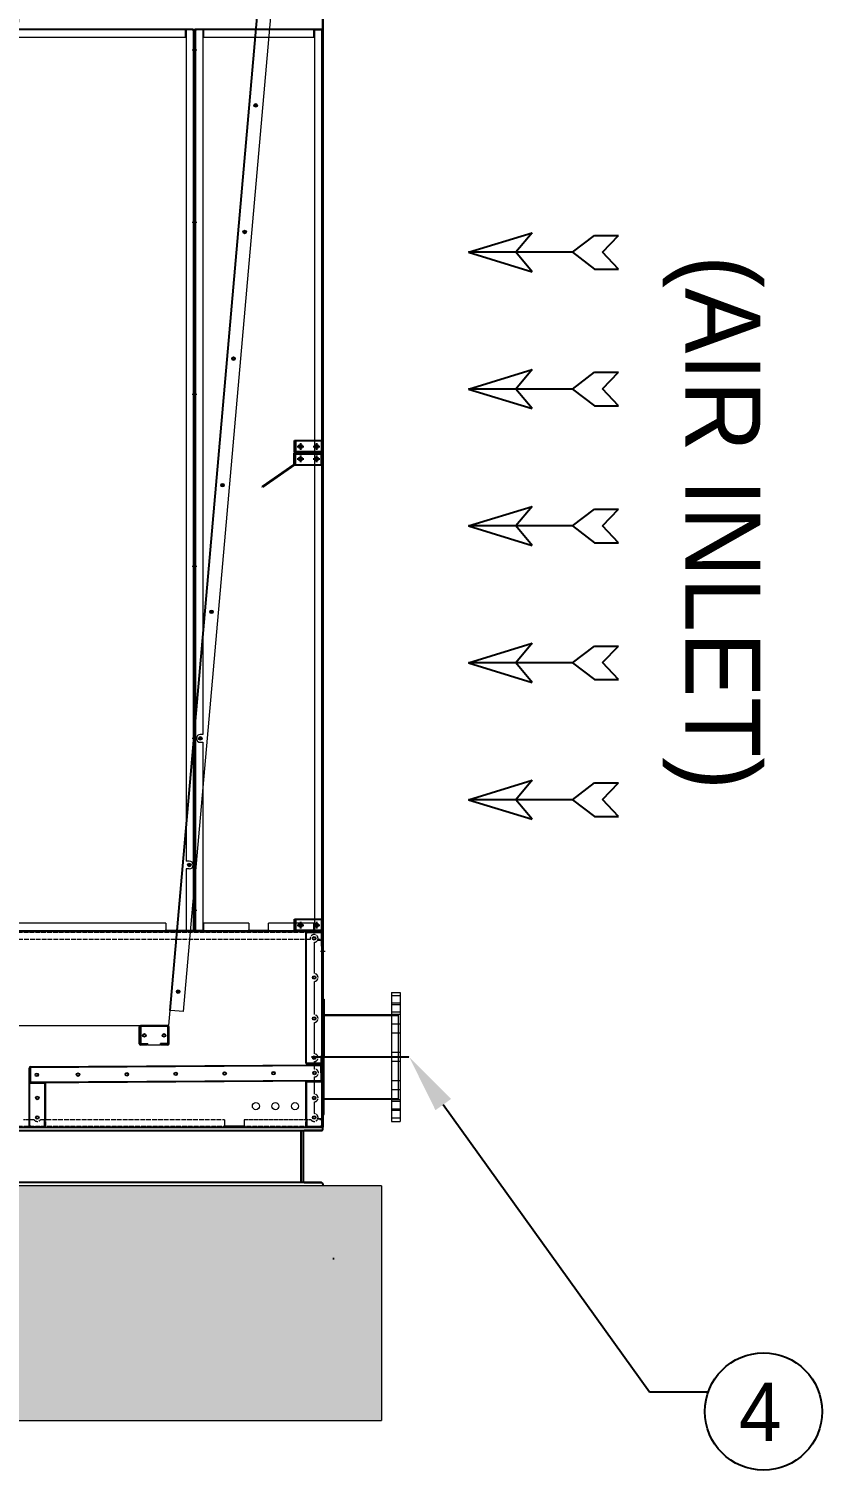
# Model space of a CAD drawing. Header units: millimetres. Extents: x 11380 to 40787, y 6310 to 27105.
# Drawn here: x 26370 to 28398, y 12166 to 15852 of the extents above; entities that cross this region are included whole.
import ezdxf
from ezdxf import colors
from ezdxf.entities.mleader import LeaderData, LeaderLine
from ezdxf.enums import TextEntityAlignment as Align
from ezdxf.math import Vec2, Vec3

# ---------------------------------------------------------------- set-up
doc = ezdxf.new("R2010")
doc.units = ezdxf.units.MM
for name, pattern in [('CENTER', [2, 1.25, -0.25, 0.25, -0.25]), ('DASHDOT', [18.5, 12, -3, 0.5, -3]), ('DASHED', [15, 12, -3])]:
    doc.linetypes.add(name, pattern=pattern)
for name, color, linetype in [('center', 1, 'CENTER'), ('냉각탑_dim', 1, 'Continuous'), ('냉각탑_text', 3, 'Continuous'), ('냉각탑_찬넬방진', 1, 'Continuous')]:
    doc.layers.add(name, color=color, linetype=linetype)
doc.styles.get("Standard").update_dxf_attribs({"font": 'arial.ttf'})
doc.styles.add('돋움', font='Dotum.ttf')

# ---------------------------------------------------------------- blocks, each defined once
blk = doc.blocks.new('화살표 IN OUT')
at = {"layer": '냉각탑_dim'}
for p, q in [((-322.7, 43), (-383.9, 43)), ((-343.1, 0.5), (-383.9, 43)), ((-266.4, 0), (-322.7, 43)), ((-163.5, 50), (-121.5, 0)), ((0, 0), (-163.5, 50)), ((-383.9, -43), (-343.1, 0.5)), ((-266.4, 0), (-322.7, -43)), ((-266.4, 0), (0, 0)), ((-163.5, -50), (-121.5, 0)), ((0, 0), (-163.5, -50)), ((-322.7, -43), (-383.9, -43))]:
    blk.add_line(p, q, dxfattribs=at)
blk = doc.blocks.new('A$C4226346C')
at = {"color": 7, "lineweight": 15}
for p, q in [((23.3, 330), (23.3, 165)), ((45.3, 330), (23.3, 330)), ((23.3, 321.5), (45.3, 321.5)), ((23.3, 302.1), (45.3, 302.1)), ((23.3, 302.1), (45.3, 302.1)), ((23.3, 298.5), (45.3, 298.5)), ((45.3, 330), (45.3, 165)), ((217.1, 312.7), (217.1, 165)), ((220.3, 312.7), (217.1, 312.7)), ((220.3, 312.7), (217.1, 312.7)), ((220.3, 307), (217.1, 307)), ((217.1, 297), (220.3, 297)), ((217.1, 297), (220.3, 297)), ((220.3, 312.7), (220.3, 165)), ((23.3, 279.1), (45.3, 279.1)), ((23.3, 279.1), (45.3, 279.1)), ((45.3, 274), (23.3, 274)), ((28.3, 273), (28.3, 165)), ((45.3, 273), (28.3, 273)), ((220.3, 271), (28.3, 271)), ((217.1, 273), (45.3, 273)), ((217.1, 288), (220.3, 288)), ((217.1, 288), (220.3, 288)), ((220.3, 273), (217.1, 273)), ((220.3, 273), (217.1, 273)), ((217.1, 262.8), (220.3, 262.8)), ((217.1, 262.8), (220.3, 262.8)), ((220.3, 165), (220.3, 273)), ((23.3, 249), (45.3, 249)), ((23.3, 249), (45.3, 249)), ((23.3, 226), (45.3, 226)), ((23.3, 226), (45.3, 226)), ((217.1, 253.8), (220.3, 253.8)), ((217.1, 253.8), (220.3, 253.8)), ((217.1, 203.7), (220.3, 203.7)), ((217.1, 203.7), (220.3, 203.7)), ((217.1, 194.7), (220.3, 194.7)), ((217.1, 194.7), (220.3, 194.7)), ((23.3, 176.5), (45.3, 176.5)), ((23.3, 176.5), (45.3, 176.5)), ((23.3, 165), (23.3, 0)), ((23.3, 153.5), (45.3, 153.5)), ((23.3, 153.5), (45.3, 153.5)), ((28.3, 165), (28.3, 57)), ((28.3, 165), (28.3, 59)), ((45.3, 165), (45.3, 0)), ((217.1, 17.3), (217.1, 165)), ((220.3, 17.3), (220.3, 165)), ((220.3, 57), (220.3, 165)), ((220.3, 59), (220.3, 165)), ((217.1, 135.3), (220.3, 135.3)), ((217.1, 135.3), (220.3, 135.3)), ((217.1, 126.3), (220.3, 126.3)), ((217.1, 126.3), (220.3, 126.3)), ((23.3, 104), (45.3, 104)), ((23.3, 104), (45.3, 104)), ((23.3, 81), (45.3, 81)), ((23.3, 81), (45.3, 81)), ((217.1, 76.2), (220.3, 76.2)), ((217.1, 76.2), (220.3, 76.2)), ((45.3, 56), (23.3, 56)), ((23.3, 50.9), (45.3, 50.9)), ((23.3, 50.9), (45.3, 50.9)), ((220.3, 59), (28.3, 59)), ((45.3, 57), (28.3, 57)), ((217.1, 57), (45.3, 57)), ((217.1, 67.2), (220.3, 67.2)), ((217.1, 67.2), (220.3, 67.2)), ((220.3, 57), (217.1, 57)), ((220.3, 57), (217.1, 57)), ((217.1, 42), (220.3, 42)), ((217.1, 42), (220.3, 42)), ((23.3, 31.5), (45.3, 31.5)), ((23.3, 27.9), (45.3, 27.9)), ((23.3, 27.9), (45.3, 27.9)), ((23.3, 8.5), (45.3, 8.5)), ((217.1, 33), (220.3, 33)), ((217.1, 33), (220.3, 33)), ((220.3, 23), (217.1, 23)), ((220.3, 17.3), (217.1, 17.3)), ((220.3, 17.3), (217.1, 17.3)), ((45.3, 0), (23.3, 0))]:
    blk.add_line(p, q, dxfattribs=at)
at = {"layer": 'center'}
blk.add_line((249.8, 165), (0, 165), dxfattribs=at)
blk = doc.blocks.new('A$C079E55C6')
at = {"color": 7, "lineweight": 15}
for p, q in [((0, 3.1), (0, 335.9)), ((0, 335.9), (1.6, 335.9)), ((3.1, 335.9), (0, 335.9)), ((1.6, 3.1), (1.6, 335.9)), ((1.6, 335.9), (2, 335.9)), ((2, 335.9), (3.1, 335.9)), ((3.1, 339), (3.1, 337.4)), ((3.1, 339), (38.9, 339)), ((3.1, 339), (3.1, 337.4)), ((3.1, 337.4), (38.9, 337.4)), ((38.9, 335.9), (3.1, 335.9)), ((38.9, 335.9), (3.1, 335.9)), ((18, 337.4), (18, 339)), ((18, 337.4), (18, 339)), ((18, 337.4), (18, 339)), ((18, 337.4), (18, 339)), ((18, 337.4), (18, 339)), ((18, 337.4), (18, 339)), ((18, 337.4), (18, 339)), ((18, 337.4), (18, 339)), ((18, 337.4), (18, 339)), ((18, 337.4), (18, 339)), ((18, 337.4), (18, 339)), ((24, 337.4), (24, 339)), ((24, 337.4), (24, 339)), ((24, 337.4), (24, 339)), ((24, 337.4), (24, 339)), ((24, 337.4), (24, 339)), ((24, 337.4), (24, 339)), ((24, 337.4), (24, 339)), ((24, 337.4), (24, 339)), ((24, 337.4), (24, 339)), ((24, 337.4), (24, 339)), ((24, 337.4), (24, 339)), ((38.9, 335.9), (38.9, 302)), ((38.9, 335.9), (38.9, 302)), ((40.4, 335.9), (40.4, 304)), ((42, 304), (42, 335.9)), ((38.9, 302), (42, 302)), ((40, 302), (38.9, 302)), ((40.4, 302), (40, 302)), ((42, 321), (40.4, 321)), ((42, 321), (40.4, 321)), ((42, 321), (40.4, 321)), ((42, 321), (40.4, 321)), ((42, 321), (40.4, 321)), ((42, 321), (40.4, 321)), ((42, 321), (40.4, 321)), ((42, 321), (40.4, 321)), ((42, 321), (40.4, 321)), ((42, 321), (40.4, 321)), ((42, 321), (40.4, 321)), ((42, 321), (40.4, 321)), ((42, 321), (40.4, 321)), ((42, 321), (40.4, 321)), ((42, 321), (40.4, 321)), ((42, 321), (40.4, 321)), ((42, 315), (40.4, 315)), ((42, 315), (40.4, 315)), ((42, 315), (40.4, 315)), ((42, 315), (40.4, 315)), ((42, 315), (40.4, 315)), ((42, 315), (40.4, 315)), ((42, 315), (40.4, 315)), ((42, 315), (40.4, 315)), ((42, 315), (40.4, 315)), ((42, 315), (40.4, 315)), ((42, 315), (40.4, 315)), ((42, 315), (40.4, 315)), ((42, 315), (40.4, 315)), ((42, 315), (40.4, 315)), ((42, 315), (40.4, 315)), ((42, 315), (40.4, 315)), ((42, 304), (40.4, 304)), ((40.4, 22), (40.4, 302)), ((40.4, 302), (40.4, 22)), ((42, 302), (40.4, 302)), ((42, 22), (42, 302)), ((42, 302), (42, 22)), ((0, 3.1), (3.1, 3.1)), ((0, 3.1), (1.6, 3.1)), ((1.6, 3.1), (2, 3.1)), ((2, 3.1), (3.1, 3.1)), ((38.9, 3.1), (3.1, 3.1)), ((3.1, 3.1), (38.9, 3.1)), ((3.1, 0), (3.1, 1.6)), ((3.1, 1.6), (38.9, 1.6)), ((3.1, 0), (3.1, 1.6)), ((38.9, 0), (3.1, 0)), ((16.5, 1.6), (16.5, 0)), ((16.5, 1.6), (16.5, 0)), ((16.5, 1.6), (16.5, 0)), ((16.5, 1.6), (16.5, 0)), ((16.5, 1.6), (16.5, 0)), ((16.5, 1.6), (16.5, 0)), ((16.5, 1.6), (16.5, 0)), ((16.5, 1.6), (16.5, 0)), ((16.5, 1.6), (16.5, 0)), ((16.5, 1.6), (16.5, 0)), ((16.5, 1.6), (16.5, 0)), ((16.5, 1.6), (16.5, 0)), ((16.5, 1.6), (16.5, 0)), ((16.5, 1.6), (16.5, 0)), ((16.5, 1.6), (16.5, 0)), ((16.5, 1.6), (16.5, 0)), ((16.5, 1.6), (16.5, 0)), ((16.5, 1.6), (16.5, 0)), ((16.5, 1.6), (16.5, 0)), ((16.5, 1.6), (16.5, 0)), ((16.5, 1.6), (16.5, 0)), ((16.5, 1.6), (16.5, 0)), ((16.5, 1.6), (16.5, 0)), ((16.5, 1.6), (16.5, 0)), ((16.5, 1.6), (16.5, 0)), ((16.5, 1.6), (16.5, 0)), ((25.5, 1.6), (25.5, 0)), ((25.5, 1.6), (25.5, 0)), ((25.5, 1.6), (25.5, 0)), ((25.5, 1.6), (25.5, 0)), ((25.5, 1.6), (25.5, 0)), ((25.5, 1.6), (25.5, 0)), ((25.5, 1.6), (25.5, 0)), ((25.5, 1.6), (25.5, 0)), ((25.5, 1.6), (25.5, 0)), ((25.5, 1.6), (25.5, 0)), ((25.5, 1.6), (25.5, 0)), ((25.5, 1.6), (25.5, 0)), ((25.5, 1.6), (25.5, 0)), ((25.5, 1.6), (25.5, 0)), ((25.5, 1.6), (25.5, 0)), ((25.5, 1.6), (25.5, 0)), ((25.5, 1.6), (25.5, 0)), ((25.5, 1.6), (25.5, 0)), ((25.5, 1.6), (25.5, 0)), ((25.5, 1.6), (25.5, 0)), ((25.5, 1.6), (25.5, 0)), ((25.5, 1.6), (25.5, 0)), ((25.5, 1.6), (25.5, 0)), ((25.5, 1.6), (25.5, 0)), ((25.5, 1.6), (25.5, 0)), ((25.5, 1.6), (25.5, 0)), ((38.9, 3.1), (38.9, 22)), ((40, 22), (38.9, 22)), ((38.9, 3.1), (38.9, 22)), ((38.9, 22), (42, 22)), ((40.4, 22), (40, 22)), ((42, 22), (40.4, 22)), ((40.4, 3.1), (40.4, 20)), ((42, 20), (40.4, 20)), ((42, 13), (40.4, 13)), ((42, 13), (40.4, 13)), ((42, 13), (40.4, 13)), ((42, 13), (40.4, 13)), ((42, 13), (40.4, 13)), ((42, 13), (40.4, 13)), ((42, 13), (40.4, 13)), ((42, 13), (40.4, 13)), ((42, 13), (40.4, 13)), ((42, 13), (40.4, 13)), ((42, 13), (40.4, 13)), ((42, 13), (40.4, 13)), ((42, 13), (40.4, 13)), ((42, 13), (40.4, 13)), ((42, 13), (40.4, 13)), ((42, 13), (40.4, 13)), ((42, 13), (40.4, 13)), ((42, 7), (40.4, 7)), ((42, 7), (40.4, 7)), ((42, 7), (40.4, 7)), ((42, 7), (40.4, 7)), ((42, 7), (40.4, 7)), ((42, 7), (40.4, 7)), ((42, 7), (40.4, 7)), ((42, 7), (40.4, 7)), ((42, 7), (40.4, 7)), ((42, 7), (40.4, 7)), ((42, 7), (40.4, 7)), ((42, 7), (40.4, 7)), ((42, 7), (40.4, 7)), ((42, 7), (40.4, 7)), ((42, 7), (40.4, 7)), ((42, 7), (40.4, 7)), ((42, 7), (40.4, 7)), ((42, 3.1), (42, 20))]:
    blk.add_line(p, q, dxfattribs=at)
for centre in [(21, 322), (21, 222), (21, 117), (21, 17)]:
    blk.add_circle(centre, 3, dxfattribs=at)
for centre, radius, start, end in [((3.1, 335.9), 3.1, 90, 180), ((3.1, 335.9), 1.5, 90, 180), ((38.9, 335.9), 3.1, 360, 90), ((38.9, 335.9), 1.5, 360, 90), ((3.1, 3.1), 3.1, 180, 270), ((3.1, 3.1), 1.5, 180, 270), ((38.9, 3.1), 3.1, 270, 360), ((38.9, 3.1), 1.5, 270, 360)]:
    blk.add_arc(centre, radius, start, end, dxfattribs=at)
blk = doc.blocks.new('A$C42EA2B24')
at = {"color": 7, "lineweight": 15}
for p, q in [((0, 151.5), (2, 151.5)), ((0, 151.5), (2, 151.5)), ((0, 3.5), (0, 151.5)), ((2, 151.5), (0, 151.5)), ((2, 3.5), (2, 151.5)), ((2, 151.5), (2.4, 151.5)), ((2, 112.5), (2, 151.5)), ((2, 151.5), (2, 112.5)), ((2, 151.5), (2.9, 151.5)), ((2.4, 151.5), (2.9, 151.5)), ((2.9, 151.5), (2.9, 112.5)), ((2.9, 112.5), (2.9, 151.5)), ((3.5, 155), (746.5, 160)), ((3.5, 153), (746.5, 158)), ((3.5, 151.5), (3.5, 155)), ((3.5, 155), (3.5, 153)), ((3.5, 155), (3.5, 153)), ((3.5, 152.6), (3.5, 153)), ((3.5, 151.5), (3.5, 152.6)), ((3.7, 116.5), (3.5, 151.5)), ((3.5, 151.5), (3.7, 116.5)), ((726, 159.8), (726, 157.8)), ((726, 159.8), (726, 157.8)), ((726, 159.8), (726, 157.8)), ((726, 159.8), (726, 157.8)), ((726, 159.8), (726, 157.8)), ((726, 159.8), (726, 157.8)), ((726, 159.8), (726, 157.8)), ((726, 159.8), (726, 157.8)), ((726, 159.8), (726, 157.8)), ((726, 159.8), (726, 157.8)), ((726, 159.8), (726, 157.8)), ((726, 159.8), (726, 157.8)), ((726, 159.8), (726, 157.8)), ((726, 159.8), (726, 157.8)), ((726, 159.8), (726, 157.8)), ((726, 159.8), (726, 157.8)), ((726, 159.8), (726, 157.8)), ((726, 159.8), (726, 157.8)), ((726, 159.8), (726, 157.8)), ((726, 159.8), (726, 157.8)), ((726, 159.8), (726, 157.8)), ((726, 159.8), (726, 157.8)), ((726, 159.8), (726, 157.8)), ((726, 159.8), (726, 157.8)), ((726, 159.8), (726, 157.8)), ((726, 159.8), (726, 157.8)), ((732, 159.9), (732, 157.9)), ((732, 159.9), (732, 157.9)), ((732, 159.9), (732, 157.9)), ((732, 159.9), (732, 157.9)), ((732, 159.9), (732, 157.9)), ((732, 159.9), (732, 157.9)), ((732, 159.9), (732, 157.9)), ((732, 159.9), (732, 157.9)), ((732, 159.9), (732, 157.9)), ((732, 159.9), (732, 157.9)), ((732, 159.9), (732, 157.9)), ((732, 159.9), (732, 157.9)), ((732, 159.9), (732, 157.9)), ((732, 159.9), (732, 157.9)), ((732, 159.9), (732, 157.9)), ((732, 159.9), (732, 157.9)), ((732, 159.9), (732, 157.9)), ((732, 159.9), (732, 157.9)), ((732, 159.9), (732, 157.9)), ((732, 159.9), (732, 157.9)), ((732, 159.9), (732, 157.9)), ((732, 159.9), (732, 157.9)), ((732, 159.9), (732, 157.9)), ((732, 159.9), (732, 157.9)), ((732, 159.9), (732, 157.9)), ((732, 159.9), (732, 157.9)), ((746.5, 160), (746.5, 158)), ((746.5, 160), (746.5, 158)), ((746.5, 158), (746.5, 160)), ((746.5, 158), (746.5, 157.5)), ((746.5, 156.5), (746.5, 158)), ((746.5, 157.5), (746.5, 156.5)), ((746.5, 156.5), (746.7, 121.5)), ((746.7, 121.5), (746.5, 156.5)), ((747.1, 116.6), (747.1, 156.5)), ((747.1, 156.5), (747.6, 156.5)), ((748, 156.5), (747.1, 156.5)), ((747.1, 156.5), (747.1, 116.6)), ((747.6, 156.5), (748, 156.5)), ((748, 116.6), (748, 156.5)), ((750, 156.5), (748, 156.5)), ((748, 156.5), (750, 156.5)), ((748, 156.5), (748, 116.6)), ((748, 156.5), (748, 3.5)), ((750, 156.5), (748, 156.5)), ((750, 156.5), (750, 3.5)), ((0, 138.5), (2, 138.5)), ((0, 138.5), (2, 138.5)), ((0, 137), (2, 137)), ((0, 137), (2, 137)), ((0, 137), (2, 137)), ((0, 137), (2, 137)), ((0, 137), (2, 137)), ((0, 137), (2, 137)), ((0, 137), (2, 137)), ((0, 137), (2, 137)), ((0, 137), (2, 137)), ((0, 137), (2, 137)), ((0, 137), (2, 137)), ((0, 137), (2, 137)), ((0, 137), (2, 137)), ((0, 137), (2, 137)), ((0, 131), (2, 131)), ((0, 131), (2, 131)), ((0, 131), (2, 131)), ((0, 131), (2, 131)), ((0, 131), (2, 131)), ((0, 131), (2, 131)), ((0, 131), (2, 131)), ((0, 131), (2, 131)), ((0, 131), (2, 131)), ((0, 131), (2, 131)), ((0, 131), (2, 131)), ((0, 131), (2, 131)), ((0, 131), (2, 131)), ((0, 131), (2, 131)), ((0, 129.5), (2, 129.5)), ((0, 129.5), (2, 129.5)), ((2, 112.5), (3.5, 112.5)), ((2, 112.5), (2.9, 112.5)), ((3.5, 112.5), (2.9, 112.5)), ((38.5, 112.5), (3.5, 112.5)), ((3.5, 112.5), (38.5, 112.5)), ((746.7, 120), (3.7, 115)), ((746.7, 120), (3.7, 115)), ((3.8, 113), (3.7, 116.5)), ((3.7, 115.5), (3.7, 116.5)), ((3.7, 115), (3.7, 115.5)), ((3.8, 113), (3.7, 115)), ((746.8, 118), (3.8, 113)), ((746.8, 118), (3.8, 113)), ((42, 112.5), (38.5, 112.5)), ((39.6, 112.5), (38.5, 112.5)), ((40, 112.5), (39.6, 112.5)), ((40, 112.5), (40, 17)), ((42, 112.5), (40, 112.5)), ((40, 17), (40, 112.5)), ((42, 112.5), (42, 17)), ((42, 112.5), (42, 17)), ((708, 17), (708, 116.6)), ((708, 116.6), (710, 116.6)), ((708, 116.6), (711.5, 116.6)), ((708, 17), (708, 116.6)), ((710, 17), (710, 116.6)), ((710.4, 116.6), (710, 116.6)), ((710, 17), (710, 116.6)), ((711.5, 116.6), (710.4, 116.6)), ((746.5, 116.6), (711.5, 116.6)), ((711.5, 116.6), (746.5, 116.6)), ((746.5, 116.6), (747.1, 116.6)), ((746.5, 116.6), (748, 116.6)), ((746.7, 121.5), (746.7, 120.4)), ((746.8, 118), (746.7, 121.5)), ((746.7, 120.4), (746.7, 120)), ((746.8, 118), (746.7, 120)), ((748, 116.6), (747.1, 116.6)), ((750, 143.6), (748, 143.6)), ((750, 143.6), (748, 143.6)), ((750, 134.6), (748, 134.6)), ((750, 134.6), (748, 134.6)), ((750, 125), (748, 125)), ((750, 125), (748, 125)), ((750, 95), (748, 95)), ((750, 95), (748, 95)), ((0, 52), (2, 52)), ((0, 52), (2, 52)), ((0, 52), (2, 52)), ((0, 52), (2, 52)), ((0, 52), (2, 52)), ((0, 52), (2, 52)), ((0, 52), (2, 52)), ((0, 52), (2, 52)), ((0, 52), (2, 52)), ((0, 52), (2, 52)), ((0, 46), (2, 46)), ((0, 46), (2, 46)), ((0, 46), (2, 46)), ((0, 46), (2, 46)), ((0, 46), (2, 46)), ((0, 46), (2, 46)), ((0, 46), (2, 46)), ((0, 46), (2, 46)), ((0, 46), (2, 46)), ((0, 46), (2, 46)), ((750, 55), (748, 55)), ((750, 55), (748, 55)), ((0, 3.5), (3.5, 3.5)), ((0, 3.5), (2, 3.5)), ((2.4, 3.5), (2, 3.5)), ((2, 0.4), (2.9, 2.2)), ((3.5, 3.5), (2.4, 3.5)), ((3.5, 0), (3.5, 3.5)), ((3.5, 0), (3.5, 3.5)), ((3.5, 2), (38.5, 2)), ((38.5, 0), (3.5, 0)), ((38.5, 0), (3.5, 0)), ((38.5, 0), (3.5, 0)), ((38.5, 17), (38.5, 0)), ((38.5, 17), (38.5, 2)), ((38.5, 17), (42, 17)), ((39.6, 17), (38.5, 17)), ((38.5, 2), (38.5, 0)), ((40, 17), (39.6, 17)), ((42, 17), (40, 17)), ((42, 15), (40, 15)), ((40, 15), (40, 3.5)), ((42, 15), (40, 15)), ((40, 15), (40, 3.5)), ((42, 15), (42, 3.5)), ((42, 15), (42, 3.5)), ((708, 17), (710, 17)), ((711.5, 17), (708, 17)), ((708, 3.5), (708, 15)), ((708, 3.5), (708, 15)), ((708, 15), (710, 15)), ((708, 15), (710, 15)), ((710, 17), (710.4, 17)), ((710, 3.5), (710, 15)), ((710, 3.5), (710, 15)), ((710.4, 17), (711.5, 17)), ((711.5, 0), (711.5, 17)), ((711.5, 0), (711.5, 17)), ((746.5, 2), (711.5, 2)), ((746.5, 0), (711.5, 0)), ((711.5, 0), (746.5, 0)), ((711.5, 0), (746.5, 0)), ((746.5, 3.5), (746.5, 2)), ((746.5, 3.5), (747.6, 3.5)), ((750, 3.5), (746.5, 3.5)), ((746.5, 3.5), (746.5, 0)), ((746.5, 2), (746.5, 0)), ((748, 0.3), (747.1, 2.1)), ((747.6, 3.5), (748, 3.5)), ((750, 25), (748, 25)), ((750, 25), (748, 25)), ((750, 3.5), (748, 3.5))]:
    blk.add_line(p, q, dxfattribs=at)
for centre in [(20, 134.1), (125, 134.9), (250, 135.7), (375, 136.6), (500, 137.4), (625, 138.3), (730, 139), (21, 75), (729, 75), (21, 25), (729, 25)]:
    blk.add_circle(centre, 3, dxfattribs=at)
for centre, radius, start, end in [((3.5, 151.5), 3.5, 90.3801, 179.9981), ((3.5, 151.5), 1.5, 90.3801, 179.9981), ((746.5, 156.5), 3.5, 359.9981, 90.3801), ((746.5, 156.5), 1.5, 359.9981, 90.3801), ((3.5, 3.5), 3.5, 179.9981, 269.9981), ((3.5, 3.5), 1.5, 179.9981, 269.9981), ((38.5, 3.5), 3.5, 269.9981, 359.9981), ((38.5, 3.5), 1.5, 269.9981, 359.9981), ((711.5, 3.5), 3.5, 179.9981, 269.9981), ((711.5, 3.5), 1.5, 179.9981, 269.9981), ((746.5, 3.5), 3.5, 269.9981, 359.9981), ((746.5, 3.5), 1.5, 269.9981, 359.9981)]:
    blk.add_arc(centre, radius, start, end, dxfattribs=at)
blk = doc.blocks.new('A$C76EF066E')
at = {"color": 7, "lineweight": 15}
for p, q in [((2, 46.5), (0, 46.5)), ((0, 3.5), (0, 46.5)), ((2, 46.5), (0, 46.5)), ((2, 46.5), (2, 3.5)), ((72.5, 50), (3.5, 50)), ((3.5, 46.5), (3.5, 50)), ((3.5, 48), (3.5, 50)), ((72.5, 48), (3.5, 48)), ((3.5, 47.6), (3.5, 48)), ((3.5, 46.5), (3.5, 47.6)), ((3.5, 46.5), (3.5, 4)), ((3.5, 4), (3.5, 46.5)), ((72.5, 48), (72.5, 50)), ((72.5, 46.5), (72.5, 50)), ((72.5, 48), (72.5, 47.6)), ((72.5, 47.6), (72.5, 46.5)), ((72.5, 46.5), (72.5, 4)), ((72.5, 4), (72.5, 46.5)), ((74, 46.5), (74, 3.5)), ((74, 46.5), (76, 46.5)), ((74, 46.5), (76, 46.5)), ((76, 3.5), (76, 46.5)), ((2, 28), (0, 28)), ((2, 28), (0, 28)), ((2, 28), (0, 28)), ((2, 28), (0, 28)), ((2, 28), (0, 28)), ((2, 22), (0, 22)), ((2, 22), (0, 22)), ((2, 22), (0, 22)), ((2, 22), (0, 22)), ((2, 22), (0, 22)), ((2, 22), (0, 22)), ((2, 22), (0, 22)), ((2, 16), (0, 16)), ((2, 16), (0, 16)), ((3.5, 4), (22, 4)), ((3.5, 4), (22, 4)), ((20, 2), (3.5, 2)), ((20, 0), (3.5, 0)), ((20, 2), (20, 0)), ((22, 0), (22, 4)), ((22, 0), (22, 4)), ((54, 0), (22, 0)), ((54, 0), (22, 0)), ((54, 0), (54, 4)), ((72.5, 4), (54, 4)), ((72.5, 4), (54, 4)), ((54, 0), (54, 4)), ((56, 2), (56, 0)), ((72.5, 2), (56, 2)), ((72.5, 0), (56, 0)), ((74, 28), (76, 28)), ((74, 28), (76, 28)), ((74, 28), (76, 28)), ((74, 28), (76, 28)), ((74, 28), (76, 28)), ((74, 22), (76, 22)), ((74, 22), (76, 22)), ((74, 22), (76, 22)), ((74, 22), (76, 22)), ((74, 22), (76, 22)), ((74, 22), (76, 22)), ((74, 22), (76, 22)), ((74, 16), (76, 16)), ((74, 16), (76, 16))]:
    blk.add_line(p, q, dxfattribs=at)
for centre in [(13, 25), (63, 25)]:
    blk.add_circle(centre, 3, dxfattribs=at)
for centre, radius, start, end in [((3.5, 46.5), 3.5, 90, 180), ((3.5, 46.5), 1.5, 90, 180), ((72.5, 46.5), 3.5, 360, 90), ((72.5, 46.5), 1.5, 360, 90), ((3.5, 3.5), 3.5, 180, 270), ((3.5, 3.5), 1.5, 180, 270), ((72.5, 3.5), 1.5, 270, 360), ((72.5, 3.5), 3.5, 270, 360)]:
    blk.add_arc(centre, radius, start, end, dxfattribs=at)
blk = doc.blocks.new('A$C6F4E0F2E')
at = {"color": 7, "lineweight": 15}
for p, q in [((0, 2306), (0, 0)), ((3.1, 2306), (0, 2306)), ((0, 2302.9), (1.6, 2302.9)), ((1.6, 2306), (1.6, 0)), ((1.6, 2302.9), (2, 2302.9)), ((2, 2302.9), (3.1, 2302.9)), ((3.1, 2306), (3.1, 2304.4)), ((20, 2306), (3.1, 2306)), ((3.1, 2304), (3.1, 2304.4)), ((20, 2304.4), (3.1, 2304.4)), ((3.1, 2302.9), (3.1, 2304)), ((22, 2306), (20, 2306)), ((20, 2306), (20, 502.4)), ((22, 2304.4), (20, 2304.4)), ((304, 2306), (22, 2306)), ((22, 2306), (22, 2304.4)), ((22, 2306), (22, 2302.9)), ((304, 2304.4), (22, 2304.4)), ((22, 2302.9), (22, 2286)), ((22, 2286), (304, 2286)), ((33.5, 2304.4), (33.5, 2306)), ((42.5, 2304.4), (42.5, 2306)), ((158.5, 2304.4), (158.5, 2306)), ((167.5, 2304.4), (167.5, 2306)), ((283.5, 2304.4), (283.5, 2306)), ((292.5, 2304.4), (292.5, 2306)), ((306, 2306), (304, 2306)), ((304, 2306), (304, 2304.4)), ((304, 2306), (304, 2306)), ((304, 2306), (304, 2302.9)), ((304, 2304.4), (306, 2304.4)), ((304, 2286), (304, 2302.9)), ((306, 2306), (306, 0)), ((322.9, 2306), (306, 2306)), ((306, 2304.4), (322.9, 2304.4)), ((326, 2306), (322.9, 2306)), ((322.9, 2306), (322.9, 2304.4)), ((322.9, 2304), (322.9, 2304.4)), ((322.9, 2302.9), (322.9, 2304)), ((324, 2302.9), (322.9, 2302.9)), ((324.4, 2302.9), (324, 2302.9)), ((324.4, 0), (324.4, 2306)), ((326, 2302.9), (324.4, 2302.9)), ((326, 0), (326, 2306)), ((1.6, 2256), (0, 2256)), ((1.6, 2250), (0, 2250)), ((324.4, 2254.5), (326, 2254.5)), ((324.4, 2245.5), (326, 2245.5)), ((324.4, 2054.5), (326, 2054.5)), ((324.4, 2045.5), (326, 2045.5)), ((324.4, 1854.5), (326, 1854.5)), ((324.4, 1845.5), (326, 1845.5)), ((1.6, 1816), (0, 1816)), ((1.6, 1810), (0, 1810)), ((324.4, 1654.5), (326, 1654.5)), ((324.4, 1645.5), (326, 1645.5)), ((324.4, 1454.5), (326, 1454.5)), ((324.4, 1445.5), (326, 1445.5)), ((1.6, 1376), (0, 1376)), ((1.6, 1370), (0, 1370)), ((324.4, 1254.5), (326, 1254.5)), ((324.4, 1245.5), (326, 1245.5)), ((324.4, 1054.5), (326, 1054.5)), ((324.4, 1045.5), (326, 1045.5)), ((1.6, 936), (0, 936)), ((1.6, 930), (0, 930)), ((324.4, 854.5), (326, 854.5)), ((324.4, 845.5), (326, 845.5)), ((324.4, 654.5), (326, 654.5)), ((324.4, 645.5), (326, 645.5)), ((1.6, 496), (0, 496)), ((1.6, 490), (0, 490)), ((20, 502.4), (14, 502.4)), ((14, 482.4), (20, 482.4)), ((20, 482.4), (20, 0)), ((324.4, 454.5), (326, 454.5)), ((324.4, 445.5), (326, 445.5)), ((324.4, 254.5), (326, 254.5)), ((324.4, 245.5), (326, 245.5)), ((1.6, 56), (0, 56)), ((1.6, 50), (0, 50)), ((324.4, 54.5), (326, 54.5)), ((324.4, 45.5), (326, 45.5)), ((0, 3.1), (1.6, 3.1)), ((0, 0), (3.1, 0)), ((1.6, 3.1), (2, 3.1)), ((2, 3.1), (3.1, 3.1)), ((3.1, 2), (3.1, 3.1)), ((3.1, 1.6), (3.1, 2)), ((3.1, 0), (3.1, 1.6)), ((20, 1.6), (3.1, 1.6)), ((3.1, 0), (20, 0)), ((22, 1.6), (20, 1.6)), ((20, 0), (22, 0)), ((22, 20), (22, 3.1)), ((138, 20), (22, 20)), ((22, 3.1), (22, 0)), ((22, 1.6), (222, 1.6)), ((22, 0), (22, 0)), ((22, 0), (163, 0)), ((33.5, 1.6), (33.5, 0)), ((42.5, 1.6), (42.5, 0)), ((138, 20), (138, 3.1)), ((138, 0), (138, 3.1)), ((188, 1.6), (138, 1.6)), ((188, 0), (138, 0)), ((158.5, 1.6), (158.5, 0)), ((163, 0), (222, 0)), ((167.5, 1.6), (167.5, 0)), ((188, 3.1), (188, 20)), ((304, 20), (188, 20)), ((188, 3.1), (188, 0)), ((222, 1.6), (304, 1.6)), ((222, 0), (304, 0)), ((283.5, 1.6), (283.5, 0)), ((292.5, 1.6), (292.5, 0)), ((304, 3.1), (304, 20)), ((304, 0), (304, 3.1)), ((306, 1.6), (304, 1.6)), ((304, 0), (304, 1.6)), ((306, 0), (304, 0)), ((304, 0), (304, 0)), ((322.9, 1.6), (306, 1.6)), ((306, 0), (322.9, 0)), ((324, 3.1), (322.9, 3.1)), ((322.9, 3.1), (322.9, 2)), ((322.9, 2), (322.9, 1.6)), ((322.9, 0), (322.9, 1.6)), ((326, 0), (322.9, 0)), ((324.4, 3.1), (324, 3.1)), ((326, 3.1), (324.4, 3.1))]:
    blk.add_line(p, q, dxfattribs=at)
for centre in [(155.7, 2111.2), (127.3, 1787.5), (99, 1463.7), (70.7, 1139.9), (42.4, 816.2), (14, 492.4)]:
    blk.add_circle(centre, 4.5, dxfattribs=at)
blk.add_arc((14, 492.4), 10, 90, 270, dxfattribs=at)
blk = doc.blocks.new('A$C7B6532BF')
at = {"color": 5, "lineweight": 5}
for p, q in [((239.1, 2732.8), (0, 0)), ((848.7, 2732.8), (239.1, 2732.8)), ((609.6, 0), (848.7, 2732.8)), ((0, 0), (609.6, 0))]:
    blk.add_line(p, q, dxfattribs=at)
blk = doc.blocks.new('A$C493D0A01')
at = {"color": 5, "lineweight": 5}
for p, q in [((848.7, 2732.8), (1153.5, 2732.8)), ((609.6, 0), (914.4, 0))]:
    blk.add_line(p, q, dxfattribs=at)
at = {"lineweight": 5}
for p in [(0, 0), (914.4, 0)]:
    blk.add_blockref('A$C7B6532BF', p, dxfattribs=at)
blk = doc.blocks.new('A$C7AF137E1')
at = {"color": 7, "lineweight": 13, "ltscale": 0.004}
for p, q in [((0, 35), (0, 33.4)), ((2700, 35), (2700, 33.4))]:
    blk.add_line(p, q, dxfattribs=at)
at = {"color": 7, "lineweight": 13}
for p, q in [((2700, 35), (0, 35)), ((2700, 33.4), (0, 33.4)), ((2700, 0), (0, 0))]:
    blk.add_line(p, q, dxfattribs=at)
at = {"color": 7, "lineweight": 13, "ltscale": 0.00375}
for p, q in [((0, 31.9), (0, 33.4)), ((2700, 31.9), (2700, 33.4))]:
    blk.add_line(p, q, dxfattribs=at)
at = {"color": 7, "lineweight": 13, "ltscale": 0.07975}
for p, q in [((0, 0), (0, 31.9)), ((2700, 31.9), (2700, 0))]:
    blk.add_line(p, q, dxfattribs=at)
at = {"color": 7, "linetype": 'DASHDOT', "lineweight": 13, "ltscale": 0.0195}
for p, q in [((53.9, 17.5), (46.1, 17.5)), ((50, 21.4), (50, 13.6)), ((378.9, 17.5), (371.1, 17.5)), ((375, 21.4), (375, 13.6)), ((703.9, 17.5), (696.1, 17.5)), ((700, 21.4), (700, 13.6)), ((1028.9, 17.5), (1021.1, 17.5)), ((1025, 21.4), (1025, 13.6)), ((1353.9, 17.5), (1346.1, 17.5)), ((1350, 21.4), (1350, 13.6)), ((1678.9, 17.5), (1671.1, 17.5)), ((1675, 21.4), (1675, 13.6)), ((2003.9, 17.5), (1996.1, 17.5)), ((2000, 21.4), (2000, 13.6)), ((2328.9, 17.5), (2321.1, 17.5)), ((2325, 21.4), (2325, 13.6)), ((2653.9, 17.5), (2646.1, 17.5)), ((2650, 21.4), (2650, 13.6))]:
    blk.add_line(p, q, dxfattribs=at)
at = {"color": 7, "lineweight": 13}
for centre in [(50, 17.5), (375, 17.5), (700, 17.5), (1025, 17.5), (1350, 17.5), (1675, 17.5), (2000, 17.5), (2325, 17.5), (2650, 17.5)]:
    blk.add_circle(centre, 3, dxfattribs=at)
blk = doc.blocks.new('A$C586E2F7A')
at = {"color": 7, "lineweight": 15}
for p, q in [((0, 2306), (0, 0)), ((0, 2306), (3.1, 2306)), ((0, 2302.9), (1.6, 2302.9)), ((1.6, 2306), (1.6, 0)), ((1.6, 2302.9), (2, 2302.9)), ((2, 2302.9), (3.1, 2302.9)), ((3.1, 2306), (3.1, 2304.4)), ((20, 2306), (3.1, 2306)), ((20, 2304.4), (3.1, 2304.4)), ((3.1, 2304), (3.1, 2304.4)), ((3.1, 2302.9), (3.1, 2304)), ((22, 2306), (20, 2306)), ((20, 0), (20, 2306)), ((22, 2304.4), (20, 2304.4)), ((1063, 2306), (22, 2306)), ((22, 2306), (22, 2302.9)), ((22, 2306), (22, 2304.4)), ((1063, 2304.4), (22, 2304.4)), ((22, 2302.9), (22, 2286)), ((22, 2286), (1063, 2286)), ((35.5, 2304.4), (35.5, 2306)), ((44.5, 2304.4), (44.5, 2306)), ((235.5, 2304.4), (235.5, 2306)), ((244.5, 2304.4), (244.5, 2306)), ((435.5, 2304.4), (435.5, 2306)), ((444.5, 2304.4), (444.5, 2306)), ((640.5, 2304.4), (640.5, 2306)), ((649.5, 2304.4), (649.5, 2306)), ((840.5, 2304.4), (840.5, 2306)), ((849.5, 2304.4), (849.5, 2306)), ((1040.5, 2304.4), (1040.5, 2306)), ((1049.5, 2304.4), (1049.5, 2306)), ((1063, 2306), (1063, 2306)), ((1063, 2306), (1063, 2302.9)), ((1065, 2306), (1063, 2306)), ((1063, 2306), (1063, 2304.4)), ((1065, 2304.4), (1063, 2304.4)), ((1063, 2286), (1063, 2302.9)), ((1081.9, 2306), (1065, 2306)), ((1065, 2306), (1065, 178.8)), ((1081.9, 2304.4), (1065, 2304.4)), ((1081.9, 2306), (1081.9, 2304.4)), ((1081.9, 2306), (1085, 2306)), ((1081.9, 2304), (1081.9, 2304.4)), ((1081.9, 2302.9), (1081.9, 2304)), ((1083, 2302.9), (1081.9, 2302.9)), ((1083.4, 2302.9), (1083, 2302.9)), ((1083.4, 0), (1083.4, 2306)), ((1085, 2302.9), (1083.4, 2302.9)), ((1085, 0), (1085, 2306)), ((1.6, 2257.5), (0, 2257.5)), ((1.6, 2248.5), (0, 2248.5)), ((1083.4, 2257.5), (1085, 2257.5)), ((1083.4, 2248.5), (1085, 2248.5)), ((1.6, 1817.5), (0, 1817.5)), ((1.6, 1808.5), (0, 1808.5)), ((1083.4, 1817.5), (1085, 1817.5)), ((1083.4, 1808.5), (1085, 1808.5)), ((1.6, 1377.5), (0, 1377.5)), ((1.6, 1368.5), (0, 1368.5)), ((1083.4, 1377.5), (1085, 1377.5)), ((1083.4, 1368.5), (1085, 1368.5)), ((1.6, 937.5), (0, 937.5)), ((1.6, 928.5), (0, 928.5)), ((1083.4, 937.5), (1085, 937.5)), ((1083.4, 928.5), (1085, 928.5)), ((1.6, 497.5), (0, 497.5)), ((1.6, 488.5), (0, 488.5)), ((1083.4, 497.5), (1085, 497.5)), ((1083.4, 488.5), (1085, 488.5)), ((1065, 158.8), (1065, 0)), ((1.6, 56), (0, 56)), ((1.6, 50), (0, 50)), ((1083.4, 56), (1085, 56)), ((1083.4, 50), (1085, 50)), ((0, 3.1), (1.6, 3.1)), ((3.1, 0), (0, 0)), ((1.6, 3.1), (2, 3.1)), ((2, 3.1), (3.1, 3.1)), ((3.1, 3.1), (3.1, 2)), ((3.1, 2), (3.1, 1.6)), ((20, 1.6), (3.1, 1.6)), ((3.1, 0), (3.1, 1.6)), ((3.1, 0), (20, 0)), ((22, 1.6), (20, 1.6)), ((22, 0), (20, 0)), ((22, 1.6), (22, 0)), ((22, 1.6), (100, 1.6)), ((22, 1.6), (72, 1.6)), ((22, 1.6), (22, 1.6)), ((22, 0), (100, 0)), ((22, 0), (22, 0)), ((22, 0), (22, 0)), ((22, 0), (72, 0)), ((35.5, 1.6), (35.5, 0)), ((44.5, 1.6), (44.5, 0)), ((1013, 20), (72, 20)), ((72, 3.1), (72, 20)), ((72, 3.1), (72, 0)), ((100, 1.6), (985, 1.6)), ((100, 0), (100, 1.6)), ((100, 0), (985, 0)), ((235.5, 1.6), (235.5, 0)), ((244.5, 1.6), (244.5, 0)), ((435.5, 1.6), (435.5, 0)), ((444.5, 1.6), (444.5, 0)), ((640.5, 1.6), (640.5, 0)), ((649.5, 1.6), (649.5, 0)), ((840.5, 1.6), (840.5, 0)), ((849.5, 1.6), (849.5, 0)), ((985, 1.6), (1063, 1.6)), ((985, 0), (985, 1.6)), ((985, 0), (1063, 0)), ((1013, 20), (1013, 3.1)), ((1013, 0), (1013, 3.1)), ((1063, 1.6), (1013, 1.6)), ((1063, 0), (1013, 0)), ((1040.5, 1.6), (1040.5, 0)), ((1049.5, 1.6), (1049.5, 0)), ((1065, 1.6), (1063, 1.6)), ((1063, 1.6), (1063, 1.6)), ((1063, 0), (1063, 1.6)), ((1065, 0), (1063, 0)), ((1063, 0), (1063, 0)), ((1063, 0), (1063, 0)), ((1081.9, 1.6), (1065, 1.6)), ((1065, 0), (1081.9, 0)), ((1083, 3.1), (1081.9, 3.1)), ((1081.9, 3.1), (1081.9, 2)), ((1081.9, 2), (1081.9, 1.6)), ((1081.9, 0), (1081.9, 1.6)), ((1081.9, 0), (1085, 0)), ((1083.4, 3.1), (1083, 3.1)), ((1085, 3.1), (1083.4, 3.1))]:
    blk.add_line(p, q, dxfattribs=at)
at = {"lineweight": 5}
for p, q in [((1072.7, 178.8), (1065, 178.8)), ((1072.7, 158.8), (1065, 158.8))]:
    blk.add_line(p, q, dxfattribs=at)
blk.add_circle((1072.7, 168.8), 4.5, dxfattribs=at)
blk.add_arc((1072.7, 168.8), 10, 270, 90, dxfattribs=at)
blk = doc.blocks.new('A$C04956384')
at = {"color": 7, "lineweight": 13}
for p, q in [((2498.3, 500), (1.7, 500)), ((2500, 497.1), (2500, 2.9)), ((2498.3, 0), (1.7, 0))]:
    blk.add_line(p, q, dxfattribs=at)
at = {"color": 7, "linetype": 'DASHED', "lineweight": 13}
for p, q in [((2498.3, 498), (1.7, 498)), ((2469.5, 480), (534.9, 480)), ((2498, 497.1), (2498, 2.9)), ((2498.3, 2), (1.7, 2)), ((1779.7, 20), (2250, 20))]:
    blk.add_line(p, q, dxfattribs=at)
at = {"color": 7, "linetype": 'DASHED', "lineweight": 13, "ltscale": 0.005}
for p, q in [((1929, 498), (1929, 500)), ((1935, 498), (1935, 500)), ((2129, 498), (2129, 500)), ((2135, 498), (2135, 500)), ((2209, 498), (2209, 500)), ((2215, 498), (2215, 500)), ((2334, 498), (2334, 500)), ((2340, 498), (2340, 500)), ((2459, 498), (2459, 500)), ((2465, 498), (2465, 500)), ((2500, 497.1), (2498, 497.1)), ((2500, 478), (2498, 478)), ((2498, 454.5), (2500, 454.5)), ((2498, 445.5), (2500, 445.5)), ((2498, 254.5), (2500, 254.5)), ((2498, 245.5), (2500, 245.5)), ((2498, 104.5), (2500, 104.5)), ((2498, 95.5), (2500, 95.5)), ((2498, 54.5), (2500, 54.5)), ((2498, 45.5), (2500, 45.5)), ((2389, 0), (2389, 2)), ((2411, 0), (2411, 2)), ((2500, 22), (2498, 22)), ((2500, 2.9), (2498, 2.9))]:
    blk.add_line(p, q, dxfattribs=at)
at = {"color": 7, "linetype": 'DASHED', "lineweight": 13, "ltscale": 0.024401}
blk.add_line((2498.3, 480), (2488.5, 480), dxfattribs=at)
at = {"color": 7, "linetype": 'DASHED', "lineweight": 13, "ltscale": 0.001775}
for p, q in [((2498.3, 498), (2497.6, 498)), ((2498.3, 2), (2497.6, 2))]:
    blk.add_line(p, q, dxfattribs=at)
at = {"color": 7, "linetype": 'DASHED', "lineweight": 13, "ltscale": 0.00225}
for p, q in [((2498, 497.1), (2498, 498)), ((2498, 2.9), (2498, 2))]:
    blk.add_line(p, q, dxfattribs=at)
at = {"color": 7, "lineweight": 13, "ltscale": 0.003378}
for p, q in [((2498.3, 498.6), (2498.3, 500)), ((2498.3, 1.4), (2498.3, 0))]:
    blk.add_line(p, q, dxfattribs=at)
at = {"color": 7, "lineweight": 13, "ltscale": 0.003013}
for p, q in [((2498.3, 498.6), (2498.3, 497.4)), ((2498.3, 1.4), (2498.3, 2.6))]:
    blk.add_line(p, q, dxfattribs=at)
at = {"color": 7, "lineweight": 13, "ltscale": 0.00176}
for p, q in [((2499, 498), (2498.3, 498)), ((2499, 2), (2498.3, 2))]:
    blk.add_line(p, q, dxfattribs=at)
at = {"color": 7, "linetype": 'DASHED', "lineweight": 13, "ltscale": 0.002475}
for p, q in [((2498.3, 496.6), (2498.3, 497.6)), ((2498.3, 3.4), (2498.3, 2.4))]:
    blk.add_line(p, q, dxfattribs=at)
at = {"color": 7, "linetype": 'DASHED', "lineweight": 13, "ltscale": 0.0415}
for p, q in [((2498.3, 496.6), (2498.3, 480)), ((2250, 20), (2250, 3.4)), ((2300, 20), (2300, 3.4)), ((2498.3, 20), (2498.3, 3.4))]:
    blk.add_line(p, q, dxfattribs=at)
at = {"color": 7, "lineweight": 13, "ltscale": 0.00249}
for p, q in [((2499, 498), (2500, 498)), ((2499, 2), (2500, 2))]:
    blk.add_line(p, q, dxfattribs=at)
at = {"color": 7, "lineweight": 13, "ltscale": 0.00225}
for p, q in [((2500, 497.1), (2500, 498)), ((2500, 2.9), (2500, 2))]:
    blk.add_line(p, q, dxfattribs=at)
at = {"color": 7, "linetype": 'DASHED', "lineweight": 13, "ltscale": 0.200251}
for p, q in [((2480, 393), (2480, 473.1)), ((2480, 188), (2480, 268.1))]:
    blk.add_line(p, q, dxfattribs=at)
at = {"color": 7, "linetype": 'DASHED', "lineweight": 13, "ltscale": 0.022349}
blk.add_line((2496.6, 478), (2487.7, 478), dxfattribs=at)
at = {"color": 7, "linetype": 'DASHED', "lineweight": 13, "ltscale": 0.0035}
for p, q in [((2498, 478), (2496.6, 478)), ((2498, 22), (2496.6, 22))]:
    blk.add_line(p, q, dxfattribs=at)
at = {"color": 7, "linetype": 'DASHED', "lineweight": 13, "ltscale": 0.212751}
blk.add_line((2480, 288), (2480, 373.1), dxfattribs=at)
at = {"color": 7, "linetype": 'DASHED', "lineweight": 13, "ltscale": 0.047625}
blk.add_line((2480, 149), (2480, 168.1), dxfattribs=at)
at = {"color": 7, "linetype": 'DASHED', "lineweight": 13, "ltscale": 0.110125}
blk.add_line((2480, 85), (2480, 129), dxfattribs=at)
at = {"color": 7, "linetype": 'DASHED', "lineweight": 13, "ltscale": 0.075251}
blk.add_line((2480, 35), (2480, 65.1), dxfattribs=at)
at = {"color": 7, "linetype": 'DASHED', "lineweight": 13, "ltscale": 0.066699}
blk.add_line((1735.7, 20), (1762.3, 20), dxfattribs=at)
at = {"color": 7, "linetype": 'DASHED', "lineweight": 13, "ltscale": 0.125}
blk.add_line((2250, 3.4), (2300, 3.4), dxfattribs=at)
at = {"color": 7, "linetype": 'DASHED', "lineweight": 13, "ltscale": 0.425849}
blk.add_line((2300, 20), (2470.3, 20), dxfattribs=at)
at = {"color": 7, "linetype": 'DASHED', "lineweight": 13, "ltscale": 0.026599}
blk.add_line((2487.7, 20), (2498.3, 20), dxfattribs=at)
at = {"color": 7, "linetype": 'DASHED', "lineweight": 13, "ltscale": 0.020152}
blk.add_line((2496.6, 22), (2488.5, 22), dxfattribs=at)
at = {"color": 7, "lineweight": 13}
for centre, radius in [((2479, 483), 4.5), ((2479, 383), 4.5), ((2131.4, 347), 4.5), ((2479, 278), 4.5), ((2045, 235), 4.5), ((2095, 235), 4.5), ((2479, 178), 4.5), ((1770, 134), 4.5), ((1875, 134.7), 4.5), ((2000, 135.6), 4.5), ((2125, 136.5), 4.5), ((2250, 137.4), 4.5), ((2375, 138.3), 4.5), ((2480, 139), 4.5), ((1771, 75), 4.5), ((2479, 75), 4.5), ((2330, 54), 9), ((2380, 54), 9), ((2430, 54), 9), ((1771, 25), 4.5), ((2479, 25), 4.5)]:
    blk.add_circle(centre, radius, dxfattribs=at)
at = {"color": 7, "linetype": 'DASHED', "lineweight": 13}
for centre, start, end in [((2479, 483), 342.5424, 197.4576), ((2479, 483), 275.739, 330), ((2479, 383), 275.739, 84.261), ((2479, 278), 275.739, 84.261), ((2479, 178), 275.739, 84.261), ((2480, 139), 270, 90), ((2479, 75), 275.7392, 84.2608), ((1771, 25), 210, 330), ((2479, 25), 210, 330), ((2479, 25), 342.5424, 84.2608)]:
    blk.add_arc(centre, 10, start, end, dxfattribs=at)
at = {"color": 7, "lineweight": 13}
for points in [[(2498.3, 498.6), (2498, 498.3), (2497.6, 497.9), (2497.3, 497.5), (2496.9, 497), (2496.6, 496.6)], [(2499, 498), (2498.6, 497.7), (2498.2, 497.4), (2497.6, 497.1), (2497.1, 496.9), (2496.6, 496.6)], [(2498.3, 1.4), (2498, 1.7), (2497.6, 2.1), (2497.3, 2.5), (2496.9, 3), (2496.6, 3.4)], [(2499, 2), (2498.6, 2.3), (2498.2, 2.6), (2497.6, 2.9), (2497.1, 3.1), (2496.6, 3.4)]]:
    blk.add_open_spline(points, degree=5, dxfattribs=at)
at = {"color": 7, "linetype": 'DASHED', "lineweight": 13}
for points in [[(2497.6, 498), (2497.4, 497.7), (2497.2, 497.4), (2497, 497.2), (2496.8, 496.9), (2496.6, 496.6)], [(2498.3, 497.4), (2498, 497.3), (2497.6, 497.1), (2497.3, 497), (2496.9, 496.8), (2496.6, 496.6)], [(2498.3, 2.6), (2498, 2.7), (2497.6, 2.9), (2497.3, 3), (2496.9, 3.2), (2496.6, 3.4)], [(2497.6, 2), (2497.4, 2.3), (2497.2, 2.6), (2497, 2.8), (2496.8, 3.1), (2496.6, 3.4)]]:
    blk.add_open_spline(points, degree=5, dxfattribs=at)
blk = doc.blocks.new('A$C7183523C')
at = {"color": 7}
for p, q in [((0, 30), (71, 30)), ((2, 30), (2, 2)), ((2, 2), (69, 2)), ((69, 30), (69, 2))]:
    blk.add_line(p, q, dxfattribs=at)
for p, q in [((0, 0), (0, 30)), ((0, 30), (71, 30)), ((71, 0), (0, 0)), ((71, 30), (71, 0))]:
    blk.add_line(p, q)
for centre, radius in [((15, 15), 4.5), ((15, 15), 4.5), ((15, 15), 3), ((56, 15), 4.5), ((56, 15), 4.5), ((56, 15), 3)]:
    blk.add_circle(centre, radius)
at = {"layer": 'center'}
for p, q in [((6.5, 15), (23.5, 15)), ((15, 23.5), (15, 6.5)), ((47.5, 15), (64.5, 15)), ((56, 23.5), (56, 6.5))]:
    blk.add_line(p, q, dxfattribs=at)
blk = doc.blocks.new('A$C591A019A')
at = {"color": 7}
for p, q in [((83.1, 119.4), (154.1, 119.4)), ((85.1, 119.4), (85.1, 91.4)), ((152.1, 119.4), (152.1, 91.4)), ((154.1, 119.4), (154.1, 64.4)), ((85.1, 91.4), (152.1, 91.4)), ((85.1, 85.4), (152.1, 85.4)), ((85.1, 57.4), (85.1, 85.4)), ((152.1, 57.4), (152.1, 85.4)), ((83.1, 57.4), (154.1, 57.4))]:
    blk.add_line(p, q, dxfattribs=at)
for p, q in [((83.1, 89.4), (83.1, 119.4)), ((83.1, 119.4), (154.1, 119.4)), ((154.1, 119.4), (154.1, 89.4)), ((83.1, 87.4), (81.1, 87.4)), ((81.1, 87.4), (81.1, 58.4)), ((154.1, 89.4), (83.1, 89.4)), ((154.1, 87.4), (83.1, 87.4)), ((83.1, 87.4), (83.1, 57.4)), ((83.1, 87.4), (83.1, 57.4)), ((83.1, 57.4), (83.1, 87.4)), ((154.1, 57.4), (154.1, 87.4)), ((81.1, 58.4), (0, 1.6)), ((83.1, 57.4), (1.1, 0)), ((83.1, 57.4), (154.1, 57.4)), ((1.1, 0), (0, 1.6))]:
    blk.add_line(p, q)
for centre, radius in [((98.1, 104.4), 4.5), ((98.1, 104.4), 4.5), ((98.1, 104.4), 4.5), ((98.1, 104.4), 4.5), ((98.1, 72.4), 4.5), ((98.1, 72.4), 4.5), ((98.1, 72.4), 4.5), ((98.1, 72.4), 4.5), ((98.1, 104.4), 3), ((98.1, 72.4), 3), ((139.1, 104.4), 4.5), ((139.1, 104.4), 4.5), ((139.1, 104.4), 4.5), ((139.1, 104.4), 4.5), ((139.1, 72.4), 4.5), ((139.1, 72.4), 4.5), ((139.1, 72.4), 4.5), ((139.1, 72.4), 4.5), ((139.1, 104.4), 3), ((139.1, 72.4), 3)]:
    blk.add_circle(centre, radius)
at = {"layer": 'center'}
for p, q in [((98.1, 112.9), (98.1, 95.9)), ((98.1, 112.9), (98.1, 95.9)), ((139.1, 112.9), (139.1, 95.9)), ((139.1, 112.9), (139.1, 95.9)), ((89.6, 104.4), (106.6, 104.4)), ((89.6, 104.4), (106.6, 104.4)), ((98.1, 80.9), (98.1, 63.9)), ((98.1, 80.9), (98.1, 63.9)), ((130.6, 104.4), (147.6, 104.4)), ((130.6, 104.4), (147.6, 104.4)), ((139.1, 80.9), (139.1, 63.9)), ((139.1, 80.9), (139.1, 63.9)), ((89.6, 72.4), (106.6, 72.4)), ((89.6, 72.4), (106.6, 72.4)), ((130.6, 72.4), (147.6, 72.4)), ((130.6, 72.4), (147.6, 72.4))]:
    blk.add_line(p, q, dxfattribs=at)
blk = doc.blocks.new('1')
for p, q in [((27120.2, 16243.3), (27120.2, 13043.3)), ((27120.2, 16243.3), (27120.2, 13043.3)), ((27121.8, 16201.3), (27121.8, 13044.9)), ((27121.8, 16201.3), (27121.8, 13043.3)), ((27121.8, 13043.3), (27096.8, 13043.3)), ((27121.8, 13043.3), (27121.8, 13043.3))]:
    blk.add_line(p, q)
at = {"color": 1, "lineweight": 5}
for p, q in [((26787.4, 15798.3), (26799.4, 15798.3)), ((26787.4, 15358.3), (26799.4, 15358.3)), ((26787.4, 14918.3), (26799.4, 14918.3)), ((26787.4, 14478.3), (26799.4, 14478.3)), ((26787.4, 14038.3), (26799.4, 14038.3)), ((26787.4, 13598.3), (26799.4, 13598.3)), ((27115.2, 13493.3), (27127.2, 13493.3))]:
    blk.add_line(p, q, dxfattribs=at)
at = {"color": 7, "lineweight": 13, "ltscale": 2.5}
for p in [(27120.2, 13139.8), (27120.2, 13043.3)]:
    blk.add_line(p, (27120.2, 13126.3), dxfattribs=at)
at = {"ltscale": 500}
blk.add_line((27120.2, 13043.3), (27121.8, 13043.3), dxfattribs=at)
at = {"layer": '냉각탑_찬넬방진', "ltscale": 30}
for p, q in [((22276.6, 13034.9), (27118.4, 13034.9)), ((27118.4, 12901.7), (22276.6, 12901.7))]:
    blk.add_line(p, q, dxfattribs=at)
at = {"layer": '냉각탑_찬넬방진', "ltscale": 150}
for p, q in [((24032.2, 13043.3), (27121.8, 13043.3)), ((27065.3, 13034.9), (27065.3, 12901.8)), ((27070.9, 13031.5), (27070.9, 12905.3)), ((27118.4, 13034.9), (27074.3, 13034.9)), ((27121.8, 13038.3), (27121.8, 13043.3)), ((27074.3, 12901.7), (27118.4, 12901.7)), ((27121.8, 12898.3), (27121.8, 12893.3))]:
    blk.add_line(p, q, dxfattribs=at)
for centre, start, end in [((27074.3, 13031.5), 90, 180), ((27118.4, 13038.3), 270, 0), ((27074.3, 12905.1), 180, 270), ((27118.4, 12898.3), 0, 90)]:
    blk.add_arc(centre, 3.39, start, end, dxfattribs=at)
at = {"lineweight": 5}
for name, p in [('A$C493D0A01', (25203.7, 13303.3)), ('A$C586E2F7A', (25707.2, 13545.3)), ('A$C6F4E0F2E', (26794.2, 13545.3)), ('A$C04956384', (24620.2, 13043.3)), ('A$C079E55C6', (27078.2, 13204.3)), ('A$C76EF066E', (26652.2, 13253.3)), ('A$C42EA2B24', (26370.2, 13043.3))]:
    blk.add_blockref(name, p, dxfattribs=at)
at = {"lineweight": 5, "rotation": 85.00158515409453}
blk.add_blockref('A$C7AF137E1', (26764.6, 13339), dxfattribs=at)
for name, p in [('A$C591A019A', (26966.1, 14680)), ('A$C7183523C', (27049.2, 13545.3))]:
    blk.add_blockref(name, p)
at = {"xscale": -1}
blk.add_blockref('A$C4226346C', (27342.1, 13058.3), dxfattribs=at)

msp = doc.modelspace()

# ---------------------------------------------------------------- hatches: boundary and pattern name
h = msp.add_hatch()
h.set_pattern_fill('AR-CONC', color=4)
h.set_pattern_definition([(50, (-307984.83, -189390.16), (182.18467, -15.939086), [19.05, -209.55]), (355, (-307984.83, -189390.16), (-35.24342, 191.056845), [15.24, -167.64058]), (100.451445, (-307969.65, -189391.49), (146.94125, 175.11775), [16.19001, -178.090245]), (46.1842, (-307984.83, -189339.36), (271.07904, -42.04233), [28.575, -314.325]), (96.63556, (-307962.24, -189342.86), (237.40413, 247.42612), [24.28502, -267.1356]), (351.18415, (-307984.83, -189339.36), (237.40413, 247.42612), [22.85997, -251.45973]), (21, (-307959.43, -189352.06), (151.61439, -102.2652), [19.05, -209.55]), (326, (-307959.43, -189352.06), (61.80203, 184.18797), [15.24, -167.64]), (71.451445, (-307946.8, -189360.58), (213.41642, 81.92277), [16.19001, -178.08994]), (37.5, (-307984.83, -189390.16), (3.088603, 84.555039), [0, -165.608, 0, -170.18, 0, -168.275]), (7.5, (-307984.83, -189390.16), (66.819663, 100.180575), [0, -97.028, 0, -161.798, 0, -64.135]), (327.5, (-308041.473, -189390.16), (135.590595, -5.728744), [0, -63.5, 0, -198.12, 0, -262.89]), (317.5, (-308066.87, -189390.16), (148.12918, 25.42649), [0, -82.55, 0, -131.572, 0, -186.69])])
edge = h.paths.add_edge_path()
edge.add_line((22070.2, 12293.3), (27271.7, 12293.3))
edge.add_line((27271.7, 12293.3), (27271.9, 12893.3))
edge.add_line((27271.9, 12893.3), (22070.3, 12893.3))
edge.add_line((22070.3, 12893.3), (22070.1, 12293.3))

# ---------------------------------------------------------------- linework, layer by layer
at = {"lineweight": 5}
msp.add_line((27271.8, 12893.3), (27271.8, 12293.3), dxfattribs=at)
at = {"color": 251, "ltscale": 500}
msp.add_line((27146.8, 12707.8), (27150, 12707.8), dxfattribs=at)
at = {"lineweight": 5, "elevation": 0}
for points in [[(27271.8, 12893.3), (22070.2, 12893.3)], [(22070.2, 12293.3), (27271.8, 12293.3)]]:
    msp.add_lwpolyline(points, dxfattribs=at)
at = {"layer": '냉각탑_dim', "linetype": 'ByBlock', "lineweight": -2}
msp.add_circle((28248.3, 12316.4), 150, dxfattribs=at)

# ---------------------------------------------------------------- block references
msp.add_blockref('1', (0, 0))
at = {"layer": '냉각탑_dim', "xscale": -1}
for p in [(27493.5, 15281), (27493.5, 14931), (27493.5, 14581), (27493.5, 14231), (27493.5, 13881)]:
    msp.add_blockref('화살표 IN OUT', p, dxfattribs=at)

# ---------------------------------------------------------------- texts
at = {"layer": '냉각탑_text', "style": '돋움'}
msp.add_text('(AIR INLET)', height=192, rotation=270, dxfattribs=at).set_placement((28144.4, 14589.6), align=Align.MIDDLE_CENTER)
msp.add_text('4', height=150, dxfattribs=at).set_placement((28239.9, 12315.6, 0), align=Align.MIDDLE_CENTER)

# ---------------------------------------------------------------- leaders
at = {"layer": '냉각탑_dim'}
ml = msp.add_multileader_mtext('Standard', dxfattribs=at)
ml.set_content('')
ml.set_leader_properties(color=256)
ml.build(insert=Vec2(0, 0))
ml.multileader.update_dxf_attribs({"text_right_attachment_type": 6, "dogleg_length": 5, "arrow_head_size": 150, "scale": 30})
ctx = ml.context
ctx.base_point, ctx.scale, ctx.char_height, ctx.arrow_head_size, ctx.landing_gap_size, ctx.plane_origin = Vec3(28106.8, 12366.4), 30, 5.4, 150, 2.7, Vec3(27261.8, 13223.3)
ctx.right_attachment = 6
notes = []
notes.append((ctx, [(0, (1, 1, 0), (27956.8, 12366.4), (1, 0), 150, [(0, [(27342.1, 13223.3)], 0, [])])]))
ctx.mtext, ml.multileader.dxf.content_type = None, 0
for ctx, leaders in notes:
    for number, flags, end, landing, length, lines in leaders:
        leader = LeaderData()
        leader.index, (leader.has_last_leader_line, leader.has_dogleg_vector, leader.attachment_direction) = number, flags
        leader.last_leader_point, leader.dogleg_vector, leader.dogleg_length = Vec3(end), Vec3(landing), length
        for number, points, colour, breaks in lines:
            line = LeaderLine()
            line.index, line.vertices, line.color, line.breaks = number, Vec3.list(points), colors.encode_raw_color(colour), breaks
            leader.lines.append(line)
        ctx.leaders.append(leader)

doc.saveas('drawing.dxf')
